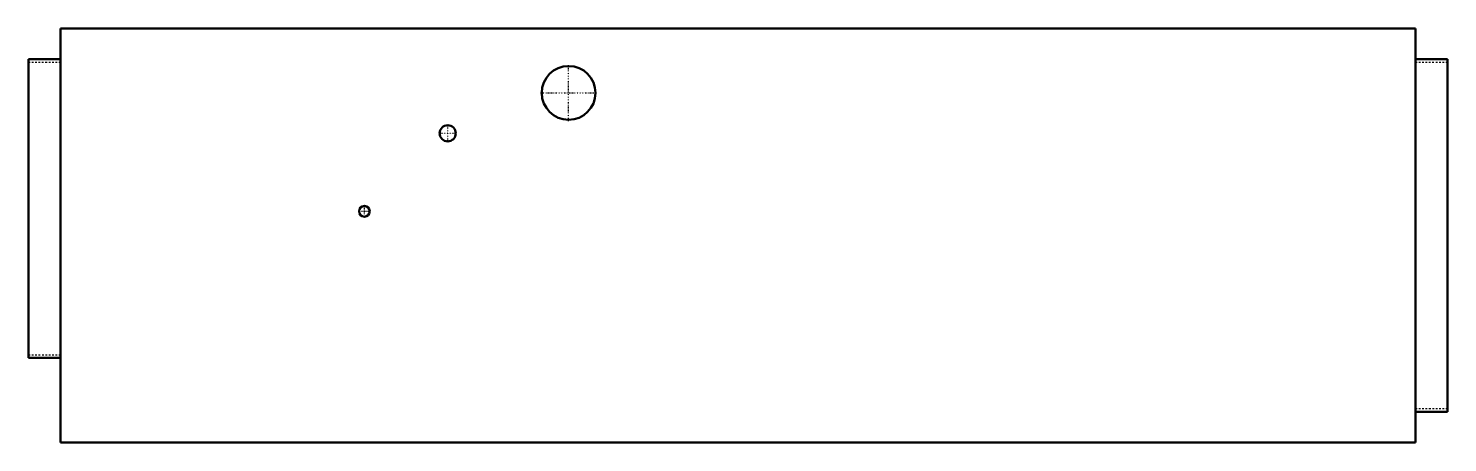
# Model space of a CAD drawing. Header units: millimetres. Extents: x -419 to 419, y 0 to 244.
import ezdxf

# ---------------------------------------------------------------- set-up
doc = ezdxf.new("R2010")
doc.units = ezdxf.units.MM
doc.linetypes.add('Center', pattern=[1.5, 0.45, -0.5, 0.05, -0.5])
doc.linetypes.add('Dashed', pattern=[2, 1, -1])
for name, color, linetype, lineweight in [('AM_0', 7, 'Continuous', 50), ('AM_7', 7, 'Center', 25), ('AM_9', 6, 'Dashed', 25)]:
    doc.layers.add(name, color=color, linetype=linetype, lineweight=lineweight)

# ---------------------------------------------------------------- blocks, each defined once
blk = doc.blocks.new('1_FDMA09AVJU9_PART4_0_in_FDMA09AVJU9_2')
at = {"layer": 'AM_0'}
for p, q in [((-400.05, 244.475), (400.05, 244.475)), ((-400.05, 244.475), (-400.05, 0)), ((400.05, 0), (400.05, 244.475)), ((-400.05, 226.21875), (-419.1, 226.21875)), ((-419.1, 226.21875), (-419.1, 50.00625)), ((419.1, 226.21875), (400.05, 226.21875)), ((419.1, 18.25625), (419.1, 226.21875)), ((-419.1, 50.00625), (-400.05, 50.00625)), ((400.05, 18.25625), (419.1, 18.25625)), ((400.05, 0), (-400.05, 0))]:
    blk.add_line(p, q, dxfattribs=at)
at = {"layer": 'AM_9'}
for p, q in [((-419.1, 224.63125), (-400.05, 224.63125)), ((400.05, 224.63125), (419.1, 224.63125)), ((-400.05, 51.59375), (-419.1, 51.59375)), ((419.1, 19.84375), (400.05, 19.84375))]:
    blk.add_line(p, q, dxfattribs=at)
blk = doc.blocks.new('2_FDMA09AVJU9_PART3_0_in_FDMA09AVJU9_2')
at = {"layer": 'AM_0'}
blk.add_circle((-100.0125, 206.375), 15.875, dxfattribs=at)
at = {"layer": 'AM_7'}
for p, q in [((-100.0125, 189.70625), (-100.0125, 223.04375)), ((-116.68125, 206.375), (-83.34375, 206.375))]:
    blk.add_line(p, q, dxfattribs=at)
blk = doc.blocks.new('3_FDMA09AVJU9_PART2_0_in_FDMA09AVJU9_2')
at = {"layer": 'AM_0'}
blk.add_circle((-220.6625, 136.525), 3.175, dxfattribs=at)
at = {"layer": 'AM_7'}
for p, q in [((-223.99625, 136.525), (-217.32875, 136.525)), ((-220.6625, 133.19125), (-220.6625, 139.85875))]:
    blk.add_line(p, q, dxfattribs=at)
blk = doc.blocks.new('4_FDMA09AVJU9_PART1_0_in_FDMA09AVJU9_2')
at = {"layer": 'AM_0'}
blk.add_circle((-171.45, 182.5625), 4.7625, dxfattribs=at)
at = {"layer": 'AM_7'}
for p, q in [((-171.45, 177.561875), (-171.45, 187.563125)), ((-176.450625, 182.5625), (-166.449375, 182.5625))]:
    blk.add_line(p, q, dxfattribs=at)

msp = doc.modelspace()

# ---------------------------------------------------------------- block references
for name in ['1_FDMA09AVJU9_PART4_0_in_FDMA09AVJU9_2', '2_FDMA09AVJU9_PART3_0_in_FDMA09AVJU9_2', '4_FDMA09AVJU9_PART1_0_in_FDMA09AVJU9_2', '3_FDMA09AVJU9_PART2_0_in_FDMA09AVJU9_2']:
    msp.add_blockref(name, (0, 0))

doc.saveas('drawing.dxf')
